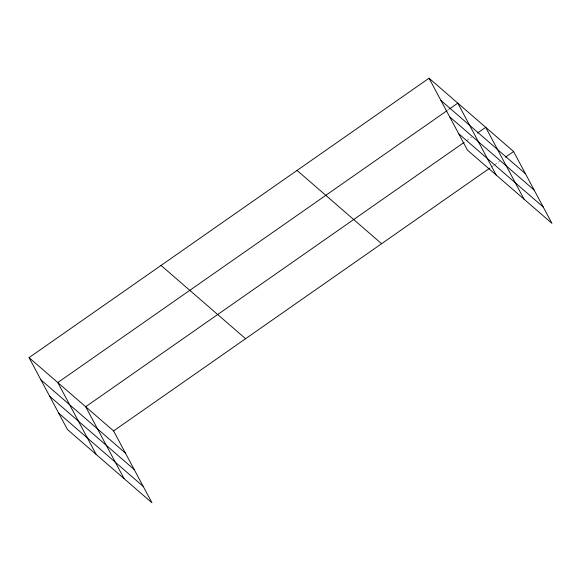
<?xml version="1.0" encoding="UTF-8"?>
<svg xmlns="http://www.w3.org/2000/svg" width="581" height="581" viewBox="0 0 581 581"><rect width="100%" height="100%" fill="white"/><g stroke="black" fill="none" stroke-linecap="round" stroke-linejoin="round"><path stroke-width="0.44" stroke-dasharray="2.9 2.18" d="M447.406 110.39L448.888 109.351M466.405 140.791L471.598 137.167M491.337 167.052L493.559 165.498M494.3 164.982L499.493 161.351"/><path stroke-width="0.87" d="M29.05 357.635L113.585 430.92L151.953 502.783L67.418 429.49L29.05 357.635L429.047 78.217L513.582 151.51L551.95 223.365L467.414 150.08L429.047 78.217M446.666 110.906L57.795 382.552L96.163 454.407M449.629 108.836L457.784 103.135L496.152 174.997M464.175 142.345L85.69 406.736L124.058 478.599M477.524 133.02L485.687 127.326L524.055 199.181M113.585 430.92L489.848 168.083M505.426 157.211L513.582 151.51M440.899 100.426L525.442 173.719M449.65 116.81L534.186 190.103M458.663 133.695L543.199 206.981M297.044 170.422L381.586 243.715M161.046 265.423L245.589 338.716M40.91 379.843L125.445 453.136M49.654 396.227L134.196 469.521M58.674 413.106L143.209 486.399"/></g></svg>
